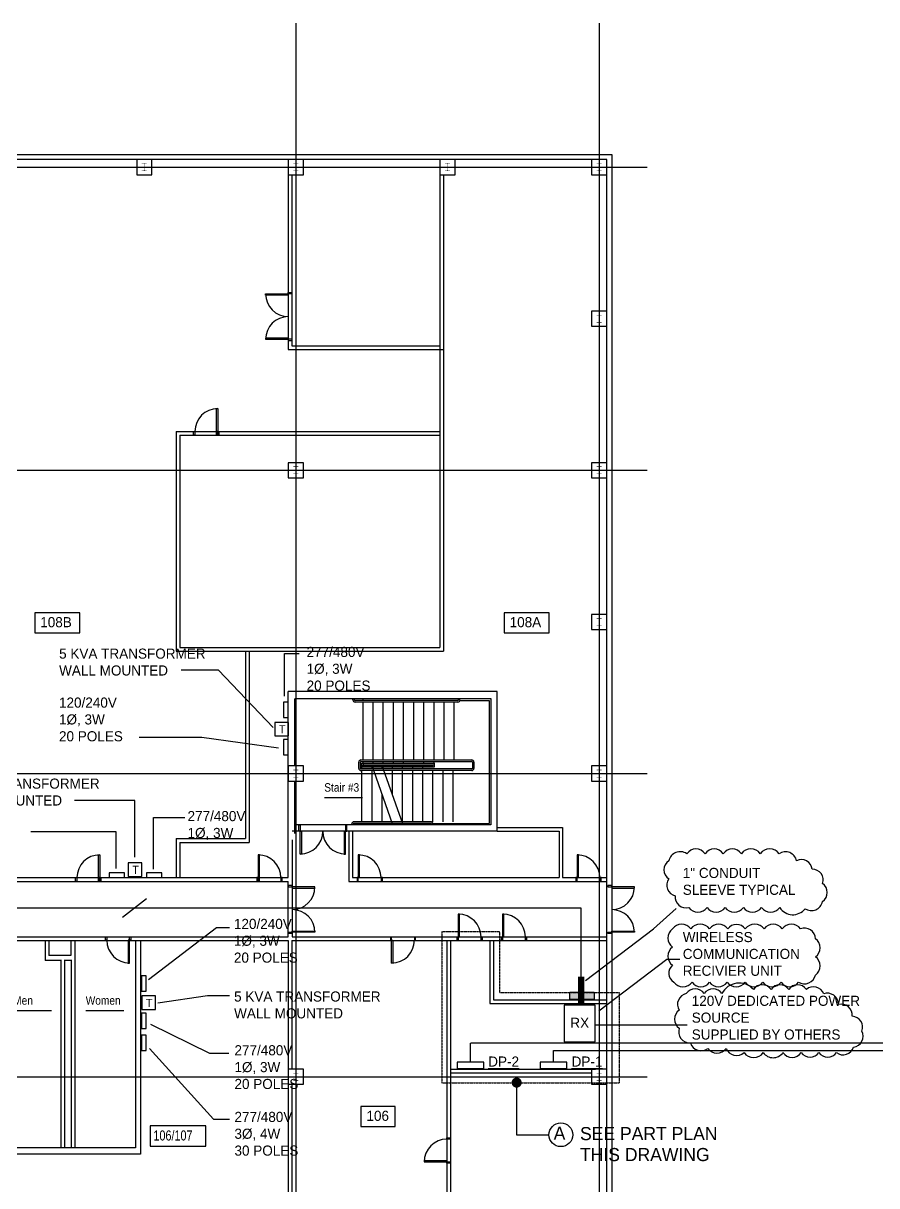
# Model space of a CAD drawing. Header units: inches. Extents: x 6906 to 14988, y -851 to 13048.
# Drawn here: x 12302 to 13653, y 11208 to 13048 of the extents above; entities that cross this region are included whole.
import ezdxf

# ---------------------------------------------------------------- set-up
doc = ezdxf.new("R2010")
doc.units = ezdxf.units.IN
doc.header["$MEASUREMENT"] = 0
doc.linetypes.add('CENTER2', pattern=[1.125, 0.75, -0.125, 0.125, -0.125])
doc.linetypes.add('DASHED', pattern=[0.75, 0.5, -0.25])
for name, color, linetype in [('COMM WIRE', 1, 'Continuous'), ('CONCUIT STUBS', 30, 'Continuous'), ('E-TEXT', 7, 'Continuous'), ('FIRE PENETRATION', 24, 'Continuous')]:
    doc.layers.add(name, color=color, linetype=linetype)
doc.styles.add('SASBO', font='SASBO', dxfattribs={"height": 3})
doc.styles.add('Xref1$0$arial_.85w', font='ARIAL.TTF', dxfattribs={"width": 0.85})
doc.dimstyles.get("Standard").update_dxf_attribs({"dimtxt": 0.18, "dimasz": 0.18, "dimexe": 0.18, "dimexo": 0.0625, "dimgap": 0.09, "dimtad": 0, "dimtih": 1, "dimtoh": 1, "dimdec": 4, "dimzin": 0, "dimdsep": 46, "dimtxsty": 'Standard', "dimcen": 0.09, "dimadec": 0, "dimazin": 0, "dimtfac": 1, "dimtdec": 4, "dimtofl": 0, "dimtmove": 0, "dimatfit": 3, "dimfxl": 0, "dimtolj": 1, "dimtzin": 0, "dimarcsym": 0})

# ---------------------------------------------------------------- blocks, each defined once
blk = doc.blocks.new('Xref1$0$roomname_left_justified')
at = {"linetype": 'Continuous'}
blk.add_line((0.559, 0), (0, 0), dxfattribs=at)
at = {"color": 0, "linetype": 'Continuous', "style": 'Xref1$0$arial_.85w', "width": 0.85}
for tag, p in [('ROOM_NAME', (-0.001, 0.09)), ('ROOM#', (0.004, -0.197))]:
    blk.add_attdef(tag, p, '', height=0.125, dxfattribs=at)
blk = doc.blocks.new('GROUND FL')
h = blk.add_hatch(color=256)
edge = h.paths.add_edge_path()
edge.add_line((-716, -233.8), (-724, -233.8))
edge.add_line((-724, -233.8), (-724, -233.1))
edge.add_line((-724, -233.1), (-721, -233.1))
edge.add_arc((-721, -232.3), 0.75, 270.0217, 360.0217)
edge.add_line((-720.2, -232.3), (-720.3, -223.1))
edge.add_arc((-721, -223.1), 0.75, 0.0217, 90.0217)
edge.add_line((-721, -222.4), (-724, -222.4))
edge.add_line((-724, -222.4), (-724, -221.6))
edge.add_line((-724, -221.6), (-716, -221.6))
edge.add_line((-716, -221.6), (-716, -222.4))
edge.add_line((-716, -222.4), (-719, -222.4))
edge.add_arc((-719, -223.1), 0.75, 90.0217, 180.0217)
edge.add_line((-719.8, -223.1), (-719.7, -232.3))
edge.add_arc((-719, -232.3), 0.75, 180.0217, 270.0217)
edge.add_line((-719, -233.1), (-716, -233.1))
edge.add_line((-716, -233.1), (-716, -233.8))
h = blk.add_hatch(color=256)
edge = h.paths.add_edge_path()
edge.add_line((-476, -233.8), (-484, -233.8))
edge.add_line((-484, -233.8), (-484, -233.1))
edge.add_line((-484, -233.1), (-481, -233.1))
edge.add_arc((-481, -232.3), 0.75, 270.0217, 360.0217)
edge.add_line((-480.2, -232.3), (-480.3, -223.1))
edge.add_arc((-481, -223.1), 0.75, 0.0217, 90.0217)
edge.add_line((-481, -222.4), (-484, -222.4))
edge.add_line((-484, -222.4), (-484, -221.6))
edge.add_line((-484, -221.6), (-476, -221.6))
edge.add_line((-476, -221.6), (-476, -222.4))
edge.add_line((-476, -222.4), (-479, -222.4))
edge.add_arc((-479, -223.1), 0.75, 90.0217, 180.0217)
edge.add_line((-479.8, -223.1), (-479.7, -232.3))
edge.add_arc((-479, -232.3), 0.75, 180.0217, 270.0217)
edge.add_line((-479, -233.1), (-476, -233.1))
edge.add_line((-476, -233.1), (-476, -233.8))
h = blk.add_hatch(color=256)
edge = h.paths.add_edge_path()
edge.add_line((-236, -233.8), (-244, -233.8))
edge.add_line((-244, -233.8), (-244, -233.1))
edge.add_line((-244, -233.1), (-241, -233.1))
edge.add_arc((-241, -232.3), 0.75, 270.0217, 360.0217)
edge.add_line((-240.2, -232.3), (-240.3, -223.1))
edge.add_arc((-241, -223.1), 0.75, 0.0217, 90.0217)
edge.add_line((-241, -222.4), (-244, -222.4))
edge.add_line((-244, -222.4), (-244, -221.6))
edge.add_line((-244, -221.6), (-236, -221.6))
edge.add_line((-236, -221.6), (-236, -222.4))
edge.add_line((-236, -222.4), (-239, -222.4))
edge.add_arc((-239, -223.1), 0.75, 90.0217, 180.0217)
edge.add_line((-239.8, -223.1), (-239.7, -232.3))
edge.add_arc((-239, -232.3), 0.75, 180.0217, 270.0217)
edge.add_line((-239, -233.1), (-236, -233.1))
edge.add_line((-236, -233.1), (-236, -233.8))
h = blk.add_hatch(color=256)
edge = h.paths.add_edge_path()
edge.add_line((4, -233.8), (-4, -233.8))
edge.add_line((-4, -233.8), (-4, -233.1))
edge.add_line((-4, -233.1), (-1, -233.1))
edge.add_arc((-1, -232.3), 0.75, 270.0217, 360.0217)
edge.add_line((-0.2, -232.3), (-0.3, -223.1))
edge.add_arc((-1, -223.1), 0.75, 0.0217, 90.0217)
edge.add_line((-1, -222.4), (-4, -222.4))
edge.add_line((-4, -222.4), (-4, -221.6))
edge.add_line((-4, -221.6), (4, -221.6))
edge.add_line((4, -221.6), (4, -222.4))
edge.add_line((4, -222.4), (1, -222.4))
edge.add_arc((1, -223.1), 0.75, 90.0217, 180.0217)
edge.add_line((0.2, -223.1), (0.3, -232.3))
edge.add_arc((1, -232.3), 0.75, 180.0217, 270.0217)
edge.add_line((1, -233.1), (4, -233.1))
edge.add_line((4, -233.1), (4, -233.8))
h = blk.add_hatch(color=256)
edge = h.paths.add_edge_path()
edge.add_line((4, -473.8), (-4, -473.8))
edge.add_line((-4, -473.8), (-4, -473.1))
edge.add_line((-4, -473.1), (-1, -473.1))
edge.add_arc((-1, -472.3), 0.75, 270.0217, 360.0217)
edge.add_line((-0.2, -472.3), (-0.3, -463.1))
edge.add_arc((-1, -463.1), 0.75, 0.0217, 90.0217)
edge.add_line((-1, -462.4), (-4, -462.4))
edge.add_line((-4, -462.4), (-4, -461.6))
edge.add_line((-4, -461.6), (4, -461.6))
edge.add_line((4, -461.6), (4, -462.4))
edge.add_line((4, -462.4), (1, -462.4))
edge.add_arc((1, -463.1), 0.75, 90.0217, 180.0217)
edge.add_line((0.2, -463.1), (0.3, -472.3))
edge.add_arc((1, -472.3), 0.75, 180.0217, 270.0217)
edge.add_line((1, -473.1), (4, -473.1))
edge.add_line((4, -473.1), (4, -473.8))
h = blk.add_hatch(color=256)
edge = h.paths.add_edge_path()
edge.add_line((-476, -713.8), (-484, -713.8))
edge.add_line((-484, -713.8), (-484, -713.1))
edge.add_line((-484, -713.1), (-481, -713.1))
edge.add_arc((-481, -712.3), 0.75, 270.0217, 360.0217)
edge.add_line((-480.2, -712.3), (-480.3, -703.1))
edge.add_arc((-481, -703.1), 0.75, 0.0217, 90.0217)
edge.add_line((-481, -702.4), (-484, -702.4))
edge.add_line((-484, -702.4), (-484, -701.6))
edge.add_line((-484, -701.6), (-476, -701.6))
edge.add_line((-476, -701.6), (-476, -702.4))
edge.add_line((-476, -702.4), (-479, -702.4))
edge.add_arc((-479, -703.1), 0.75, 90.0217, 180.0217)
edge.add_line((-479.8, -703.1), (-479.7, -712.3))
edge.add_arc((-479, -712.3), 0.75, 180.0217, 270.0217)
edge.add_line((-479, -713.1), (-476, -713.1))
edge.add_line((-476, -713.1), (-476, -713.8))
h = blk.add_hatch(color=256)
edge = h.paths.add_edge_path()
edge.add_line((4, -713.8), (-4, -713.8))
edge.add_line((-4, -713.8), (-4, -713.1))
edge.add_line((-4, -713.1), (-1, -713.1))
edge.add_arc((-1, -712.3), 0.75, 270.0217, 360.0217)
edge.add_line((-0.2, -712.3), (-0.3, -703.1))
edge.add_arc((-1, -703.1), 0.75, 0.0217, 90.0217)
edge.add_line((-1, -702.4), (-4, -702.4))
edge.add_line((-4, -702.4), (-4, -701.6))
edge.add_line((-4, -701.6), (4, -701.6))
edge.add_line((4, -701.6), (4, -702.4))
edge.add_line((4, -702.4), (1, -702.4))
edge.add_arc((1, -703.1), 0.75, 90.0217, 180.0217)
edge.add_line((0.2, -703.1), (0.3, -712.3))
edge.add_arc((1, -712.3), 0.75, 180.0217, 270.0217)
edge.add_line((1, -713.1), (4, -713.1))
edge.add_line((4, -713.1), (4, -713.8))
h = blk.add_hatch(color=256)
edge = h.paths.add_edge_path()
edge.add_line((4, -953.8), (-4, -953.8))
edge.add_line((-4, -953.8), (-4, -953.1))
edge.add_line((-4, -953.1), (-1, -953.1))
edge.add_arc((-1, -952.3), 0.75, 270.0217, 360.0217)
edge.add_line((-0.2, -952.3), (-0.3, -943.1))
edge.add_arc((-1, -943.1), 0.75, 0.0217, 90.0217)
edge.add_line((-1, -942.4), (-4, -942.4))
edge.add_line((-4, -942.4), (-4, -941.6))
edge.add_line((-4, -941.6), (4, -941.6))
edge.add_line((4, -941.6), (4, -942.4))
edge.add_line((4, -942.4), (1, -942.4))
edge.add_arc((1, -943.1), 0.75, 90.0217, 180.0217)
edge.add_line((0.2, -943.1), (0.3, -952.3))
edge.add_arc((1, -952.3), 0.75, 180.0217, 270.0217)
edge.add_line((1, -953.1), (4, -953.1))
edge.add_line((4, -953.1), (4, -953.8))
h = blk.add_hatch(color=256)
edge = h.paths.add_edge_path()
edge.add_line((-476, -1193.8), (-484, -1193.8))
edge.add_line((-484, -1193.8), (-484, -1193.1))
edge.add_line((-484, -1193.1), (-481, -1193.1))
edge.add_arc((-481, -1192.3), 0.75, 270.0217, 360.0217)
edge.add_line((-480.2, -1192.3), (-480.3, -1183.1))
edge.add_arc((-481, -1183.1), 0.75, 0.0217, 90.0217)
edge.add_line((-481, -1182.4), (-484, -1182.4))
edge.add_line((-484, -1182.4), (-484, -1181.6))
edge.add_line((-484, -1181.6), (-476, -1181.6))
edge.add_line((-476, -1181.6), (-476, -1182.4))
edge.add_line((-476, -1182.4), (-479, -1182.4))
edge.add_arc((-479, -1183.1), 0.75, 90.0217, 180.0217)
edge.add_line((-479.8, -1183.1), (-479.7, -1192.3))
edge.add_arc((-479, -1192.3), 0.75, 180.0217, 270.0217)
edge.add_line((-479, -1193.1), (-476, -1193.1))
edge.add_line((-476, -1193.1), (-476, -1193.8))
h = blk.add_hatch(color=256)
edge = h.paths.add_edge_path()
edge.add_line((4, -1193.8), (-4, -1193.8))
edge.add_line((-4, -1193.8), (-4, -1193.1))
edge.add_line((-4, -1193.1), (-1, -1193.1))
edge.add_arc((-1, -1192.3), 0.75, 270.0217, 360.0217)
edge.add_line((-0.2, -1192.3), (-0.3, -1183.1))
edge.add_arc((-1, -1183.1), 0.75, 0.0217, 90.0217)
edge.add_line((-1, -1182.4), (-4, -1182.4))
edge.add_line((-4, -1182.4), (-4, -1181.6))
edge.add_line((-4, -1181.6), (4, -1181.6))
edge.add_line((4, -1181.6), (4, -1182.4))
edge.add_line((4, -1182.4), (1, -1182.4))
edge.add_arc((1, -1183.1), 0.75, 90.0217, 180.0217)
edge.add_line((0.2, -1183.1), (0.3, -1192.3))
edge.add_arc((1, -1192.3), 0.75, 180.0217, 270.0217)
edge.add_line((1, -1193.1), (4, -1193.1))
edge.add_line((4, -1193.1), (4, -1193.8))
h = blk.add_hatch(color=256)
edge = h.paths.add_edge_path()
edge.add_line((-476, -1673.8), (-484, -1673.8))
edge.add_line((-484, -1673.8), (-484, -1673.1))
edge.add_line((-484, -1673.1), (-481, -1673.1))
edge.add_arc((-481, -1672.3), 0.75, 270.0217, 360.0217)
edge.add_line((-480.2, -1672.3), (-480.3, -1663.1))
edge.add_arc((-481, -1663.1), 0.75, 0.0217, 90.0217)
edge.add_line((-481, -1662.4), (-484, -1662.4))
edge.add_line((-484, -1662.4), (-484, -1661.6))
edge.add_line((-484, -1661.6), (-476, -1661.6))
edge.add_line((-476, -1661.6), (-476, -1662.4))
edge.add_line((-476, -1662.4), (-479, -1662.4))
edge.add_arc((-479, -1663.1), 0.75, 90.0217, 180.0217)
edge.add_line((-479.8, -1663.1), (-479.7, -1672.3))
edge.add_arc((-479, -1672.3), 0.75, 180.0217, 270.0217)
edge.add_line((-479, -1673.1), (-476, -1673.1))
edge.add_line((-476, -1673.1), (-476, -1673.8))
h = blk.add_hatch(color=256)
edge = h.paths.add_edge_path()
edge.add_line((4, -1673.8), (-4, -1673.8))
edge.add_line((-4, -1673.8), (-4, -1673.1))
edge.add_line((-4, -1673.1), (-1, -1673.1))
edge.add_arc((-1, -1672.3), 0.75, 270.0217, 360.0217)
edge.add_line((-0.2, -1672.3), (-0.3, -1663.1))
edge.add_arc((-1, -1663.1), 0.75, 0.0217, 90.0217)
edge.add_line((-1, -1662.4), (-4, -1662.4))
edge.add_line((-4, -1662.4), (-4, -1661.6))
edge.add_line((-4, -1661.6), (4, -1661.6))
edge.add_line((4, -1661.6), (4, -1662.4))
edge.add_line((4, -1662.4), (1, -1662.4))
edge.add_arc((1, -1663.1), 0.75, 90.0217, 180.0217)
edge.add_line((0.2, -1663.1), (0.3, -1672.3))
edge.add_arc((1, -1672.3), 0.75, 180.0217, 270.0217)
edge.add_line((1, -1673.1), (4, -1673.1))
edge.add_line((4, -1673.1), (4, -1673.8))
at = {"ltscale": 0.7}
for p, q in [((0, 0), (0, -2689)), ((-480, 0), (-480, -2135.8)), ((-6063.5, -227.7), (76.1, -227.7)), ((-6063.5, -707.7), (76.1, -707.7)), ((-6063.5, -1187.7), (76.1, -1187.7)), ((-6063.5, -1667.7), (76.1, -1667.7))]:
    blk.add_line(p, q, dxfattribs=at)
for p, q in [((-6012, -207.8), (20, -207.8)), ((12, -215.8), (-6002.1, -215.8)), ((12, -2615.8), (12, -215.8)), ((20, -207.8), (20, -2647.7)), ((-161.4, -1126.8), (-161.4, -1057.7)), ((-220.3, -1072.1), (-174, -1072.1)), ((-170.9, -1069.6), (-171.5, -1069.6)), ((-161.4, -1272.9), (-161.4, -1126.8)), ((-326.8, -1267.4), (-360, -1173.7)), ((-310.7, -1267.4), (-343.9, -1173.7)), ((-263.1, -1266.6), (-174, -1266.6)), ((-161.4, -1279.2), (-485.9, -1279.2)), ((-161.4, -1279.2), (-161.4, -1272.9)), ((-485.9, -1292.5), (-485.9, -1446.3)), ((-492, -1446.3), (-492, -1358.4)), ((-733.9, -1780.1), (-948, -1780.1))]:
    blk.add_line(p, q)
at = {"lineweight": -3}
for p, q in [((-492, -239.7), (-492, -516.7)), ((-252, -239.7), (-252, -988)), ((-492, -516.7), (-246.2, -516.7)), ((-669.5, -646.2), (-669.5, -993.9)), ((-663.6, -652), (-252, -652)), ((-669.5, -993.9), (-246.2, -993.9)), ((-559.6, -993.9), (-559.6, -1290.8)), ((-481.9, -1175.8), (-481.9, -1069.6)), ((-389.8, -1071.3), (-389.8, -1069.6)), ((-387.2, -1071.3), (-387.2, -1069.6)), ((-223.5, -1072.1), (-386.4, -1072.1)), ((-223.5, -1074.7), (-386.4, -1074.7)), ((-373.7, -1072.1), (-373.7, -1069.6)), ((-373.7, -1166.1), (-373.7, -1074.7)), ((-357.6, -1166.1), (-357.6, -1074.7)), ((-341.6, -1166.1), (-341.6, -1074.7)), ((-325.5, -1166.1), (-325.5, -1074.7)), ((-309.5, -1166.1), (-309.5, -1074.7)), ((-293.4, -1166.1), (-293.4, -1074.7)), ((-277.4, -1166.1), (-277.4, -1074.7)), ((-261.3, -1166.1), (-261.3, -1074.7)), ((-245.3, -1166.1), (-245.3, -1074.7)), ((-229.2, -1166.1), (-229.2, -1074.7)), ((-222.7, -1071.3), (-222.7, -1069.6)), ((-220.2, -1071.3), (-220.2, -1069.6)), ((-380.5, -1179.6), (-380.5, -1169.5)), ((-377.9, -1179.6), (-377.9, -1169.5)), ((-377.1, -1166.1), (-289.8, -1166.1)), ((-377.1, -1168.6), (-289.8, -1168.6)), ((-375.4, -1177.9), (-375.4, -1171.1)), ((-375.4, -1171.1), (-289.8, -1171.1)), ((-263.8, -1175.4), (-375.4, -1175.4)), ((-373.7, -1171.1), (-373.7, -1168.6)), ((-372.9, -1175.4), (-372.9, -1171.1)), ((-372.9, -1173.7), (-289.8, -1173.7)), ((-357.6, -1171.1), (-357.6, -1168.6)), ((-341.6, -1171.1), (-341.6, -1168.6)), ((-325.5, -1171.1), (-325.5, -1168.6)), ((-309.5, -1171.1), (-309.5, -1168.6)), ((-294.5, -1173.7), (-261.3, -1173.7)), ((-293.4, -1171.1), (-261.3, -1171.1)), ((-292.3, -1168.6), (-201.5, -1168.6)), ((-291.2, -1166.1), (-201.5, -1166.1)), ((-277.4, -1171.1), (-277.4, -1168.6)), ((-263.8, -1173.7), (-263.8, -1177.9)), ((-261.3, -1171.1), (-261.3, -1168.6)), ((-261.3, -1171.1), (-261.3, -1177.9)), ((-200.6, -1169.5), (-200.6, -1179.6)), ((-198.1, -1169.5), (-198.1, -1179.6)), ((-201.5, -1180.4), (-377.1, -1180.4)), ((-201.5, -1183), (-377.1, -1183)), ((-261.3, -1177.9), (-375.4, -1177.9)), ((-375.4, -1180.4), (-375.4, -1177.9)), ((-375.4, -1264), (-375.4, -1183)), ((-359.3, -1180.4), (-359.3, -1177.9)), ((-359.3, -1264), (-359.3, -1183)), ((-343.3, -1180.4), (-343.3, -1177.9)), ((-327.2, -1180.4), (-327.2, -1177.9)), ((-327.2, -1220.8), (-327.2, -1183)), ((-311.2, -1180.4), (-311.2, -1177.9)), ((-311.2, -1264), (-311.2, -1183)), ((-295.1, -1180.4), (-295.1, -1177.9)), ((-295.1, -1264), (-295.1, -1183)), ((-279.1, -1180.4), (-279.1, -1177.9)), ((-279.1, -1264), (-279.1, -1183)), ((-263, -1264), (-263, -1183)), ((-246.9, -1264), (-246.9, -1183)), ((-230.9, -1264), (-230.9, -1183)), ((-481.9, -1269.1), (-481.9, -1199.7)), ((-343.3, -1264), (-343.3, -1220.8)), ((-391.4, -1269.1), (-391.4, -1267.4)), ((-388.9, -1269.1), (-388.9, -1267.4)), ((-266.4, -1264), (-388.1, -1264)), ((-266.4, -1266.6), (-388.1, -1266.6)), ((-375.4, -1269.1), (-375.4, -1266.6)), ((-265.5, -1269.1), (-265.5, -1267.4)), ((-263, -1269.1), (-263, -1267.4)), ((-396.1, -1279.2), (-396.1, -1358.4)), ((-161.4, -1279.2), (-63.4, -1279.2)), ((-63.4, -1279.2), (-63.4, -1352.5)), ((-669.5, -1290.8), (-669.5, -1296.7)), ((-669.5, -1296.7), (-669.5, -1352.5)), ((-663.6, -1296.7), (-553.8, -1296.7)), ((-2505.9, -1358.4), (-492, -1358.4)), ((-396.1, -1358.4), (-338.9, -1358.4)), ((-396.1, -1358.4), (12.9, -1358.4)), ((-2406.2, -1452.1), (-492, -1452.1)), ((-871.2, -1452.1), (-871.2, -1475.7)), ((-836.1, -1452.1), (-836.1, -1475.7)), ((-829.7, -1452.1), (-829.7, -1780.1)), ((-725.8, -1452.1), (-725.8, -1790.2)), ((-492, -1452.1), (-492, -1655.8)), ((-486.2, -1452.1), (12, -1452.1)), ((-241.2, -1452.1), (-241.2, -2615.8)), ((-172.7, -1452.1), (-172.7, -1551.6)), ((-852.2, -1483.8), (-877.1, -1483.8)), ((-846.4, -1482.8), (-846.4, -1780.1)), ((-835.5, -1483.8), (-846.4, -1483.8)), ((-172.7, -1551.6), (12, -1551.6)), ((-235.4, -1661.6), (-12, -1661.6)), ((-492, -1679.7), (-492, -2615.8))]:
    blk.add_line(p, q, dxfattribs=at)
at = {"linetype": 'Continuous', "lineweight": -3}
for p, q in [((-486.2, -239.7), (-486.2, -510.8)), ((-246.2, -239.7), (-246.2, -993.9)), ((-486.2, -510.8), (-252, -510.8)), ((-669.5, -646.2), (-252, -646.2)), ((-663.6, -652), (-663.6, -988)), ((-663.6, -988), (-252, -988)), ((-553.8, -993.9), (-553.8, -1296.7)), ((-492, -1352.5), (-492, -1057.7)), ((-161.4, -1057.7), (-492, -1057.7)), ((-171.5, -1069.6), (-481.9, -1069.6)), ((-174, -1072.1), (-174, -1266.6)), ((-171.5, -1069.6), (-171.5, -1269.1)), ((-481.9, -1175.8), (-481.9, -1159.4)), ((-481.9, -1282.4), (-481.9, -1199.7)), ((-171.5, -1269.1), (-481.9, -1269.1)), ((-390.5, -1279.2), (-390.5, -1352.5)), ((-161.4, -1273.4), (-57.7, -1273.4)), ((-57.7, -1273.4), (-57.7, -1352.5)), ((-669.5, -1290.8), (-559.6, -1290.8)), ((-663.6, -1296.7), (-663.6, -1352.5)), ((-2505.7, -1352.5), (-492, -1352.5)), ((-390.5, -1352.5), (-63.4, -1352.5)), ((-57.7, -1352.5), (12.9, -1352.5)), ((-2412, -1446.3), (-492, -1446.3)), ((-877.1, -1452.1), (-877.1, -1483.8)), ((-733.9, -1452.1), (-733.9, -1780.1)), ((-486.2, -1452.1), (-486.2, -1655.8)), ((-485.9, -1446.3), (12, -1446.3)), ((-235.4, -1452.1), (-235.4, -2615.8)), ((-166.9, -1452.1), (-166.9, -1545.8)), ((-836.1, -1475.7), (-871.2, -1475.7)), ((-852.2, -1482.8), (-852.2, -1780.1)), ((-835.5, -1482.8), (-835.5, -1780.1)), ((-166.9, -1545.8), (11.9, -1545.8)), ((-235.4, -1655.8), (-5.6, -1655.8)), ((-486.2, -1679.7), (-486.2, -2135.8)), ((-725.8, -1790.2), (-956.1, -1790.2))]:
    blk.add_line(p, q, dxfattribs=at)
for points in [[(-732, -239.7), (-708, -239.7), (-708, -215.8), (-732, -215.8)], [(-492, -239.7), (-468, -239.7), (-468, -215.8), (-492, -215.8)], [(-252, -239.7), (-228, -239.7), (-228, -215.8), (-252, -215.8)], [(-12, -239.7), (12, -239.7), (12, -215.8), (-12, -215.8)], [(-12, -479.7), (12, -479.7), (12, -455.8), (-12, -455.8)], [(-492, -719.7), (-468, -719.7), (-468, -695.8), (-492, -695.8)], [(-12, -719.7), (12, -719.7), (12, -695.8), (-12, -695.8)], [(-12, -959.7), (12, -959.7), (12, -935.8), (-12, -935.8)], [(-492, -1199.7), (-468, -1199.7), (-468, -1175.8), (-492, -1175.8)], [(-12, -1199.7), (12, -1199.7), (12, -1175.8), (-12, -1175.8)], [(-492, -1679.7), (-468, -1679.7), (-468, -1655.8), (-492, -1655.8)], [(-12, -1679.7), (12, -1679.7), (12, -1655.8), (-12, -1655.8)]]:
    blk.add_lwpolyline(points, close=True)
for points in [[(-492, -428.3), (-492, -430.3), (-528, -430.3), (-528, -428.3)], [(-492, -500.3), (-492, -498.3), (-528, -498.3), (-528, -500.3)], [(-603.8, -646.1), (-605.8, -646.1), (-605.8, -610.1), (-603.8, -610.1)], [(-642, -646.1), (-640, -646.1), (-640, -652), (-642, -652)], [(-605.8, -646), (-603.8, -646), (-603.8, -651.9), (-605.8, -651.9)], [(-605.8, -646), (-603.8, -646), (-603.8, -651.9), (-605.8, -651.9)], [(-603.8, -646.1), (-601.8, -646.1), (-601.8, -652), (-603.8, -652)], [(-473.3, -1279.2), (-475.3, -1279.2), (-475.3, -1269.1), (-473.3, -1269.1)], [(-401.3, -1279.2), (-399.3, -1279.2), (-399.3, -1269.1), (-401.3, -1269.1)], [(-473.3, -1279.2), (-471.3, -1279.2), (-471.3, -1315.2), (-473.3, -1315.2)], [(-401.3, -1279.2), (-403.3, -1279.2), (-403.3, -1315.2), (-401.3, -1315.2)], [(-790.6, -1352.5), (-792.6, -1352.5), (-792.6, -1316.5), (-790.6, -1316.5)], [(-539.8, -1352.5), (-537.8, -1352.5), (-537.8, -1316.5), (-539.8, -1316.5)], [(-381.2, -1352.5), (-379.2, -1352.5), (-379.2, -1316.5), (-381.2, -1316.5)], [(-34.8, -1352.5), (-32.8, -1352.5), (-32.8, -1316.5), (-34.8, -1316.5)], [(-828.8, -1352.5), (-826.8, -1352.5), (-826.8, -1358.4), (-828.8, -1358.4)], [(-792.6, -1352.4), (-790.6, -1352.4), (-790.6, -1358.3), (-792.6, -1358.3)], [(-792.6, -1352.4), (-790.6, -1352.4), (-790.6, -1358.3), (-792.6, -1358.3)], [(-790.6, -1352.5), (-788.6, -1352.5), (-788.6, -1358.4), (-790.6, -1358.4)], [(-539.8, -1352.5), (-541.8, -1352.5), (-541.8, -1358.4), (-539.8, -1358.4)], [(-537.8, -1352.4), (-539.8, -1352.4), (-539.8, -1358.3), (-537.8, -1358.3)], [(-537.8, -1352.4), (-539.8, -1352.4), (-539.8, -1358.3), (-537.8, -1358.3)], [(-501.6, -1352.5), (-503.6, -1352.5), (-503.6, -1358.4), (-501.6, -1358.4)], [(-381.2, -1352.5), (-383.2, -1352.5), (-383.2, -1358.4), (-381.2, -1358.4)], [(-343, -1352.5), (-345, -1352.5), (-345, -1358.4), (-343, -1358.4)], [(-34.8, -1352.5), (-36.8, -1352.5), (-36.8, -1358.4), (-34.8, -1358.4)], [(3.4, -1352.5), (1.4, -1352.5), (1.4, -1358.4), (3.4, -1358.4)], [(-485.9, -1367.1), (-485.9, -1365.1), (-492, -1365.1), (-492, -1367.1)], [(-485.9, -1367.1), (-485.9, -1369.1), (-449.9, -1369.1), (-449.9, -1367.1)], [(20, -1367.1), (20, -1365.1), (13.9, -1365.1), (13.9, -1367.1)], [(20, -1367.1), (20, -1369.1), (56, -1369.1), (56, -1367.1)], [(-222.9, -1446.3), (-220.9, -1446.3), (-220.9, -1410.3), (-222.9, -1410.3)], [(-152.7, -1446.3), (-150.7, -1446.3), (-150.7, -1410.3), (-152.7, -1410.3)], [(-743.3, -1451.7), (-745.3, -1451.7), (-745.3, -1487.7), (-743.3, -1487.7)], [(-485.9, -1439.1), (-485.9, -1441.1), (-492, -1441.1), (-492, -1439.1)], [(-485.9, -1439.1), (-485.9, -1437.1), (-449.9, -1437.1), (-449.9, -1439.1)], [(-328.4, -1451.7), (-326.4, -1451.7), (-326.4, -1487.7), (-328.4, -1487.7)], [(20, -1439.1), (20, -1441.1), (13.9, -1441.1), (13.9, -1439.1)], [(20, -1439.1), (20, -1437.1), (56, -1437.1), (56, -1439.1)], [(-240.9, -1802.6), (-240.9, -1800.6), (-276.9, -1800.6), (-276.9, -1802.6)]]:
    blk.add_lwpolyline(points, close=True, dxfattribs=at)
for points in [[(-486.2, -428.3), (-492, -428.3), (-492, -426.3), (-486.2, -426.3)], [(-486.2, -500.3), (-492, -500.3), (-492, -502.3), (-486.2, -502.3)], [(-779.3, -1446.3), (-779.3, -1451.7), (-781.3, -1451.7), (-781.3, -1446.3)], [(-741.3, -1446.3), (-741.3, -1451.7), (-743.3, -1451.7), (-743.3, -1446.3)], [(-330.4, -1446.3), (-330.4, -1451.7), (-328.4, -1451.7), (-328.4, -1446.3)], [(-292.4, -1446.3), (-292.4, -1451.7), (-290.4, -1451.7), (-290.4, -1446.3)], [(-224.9, -1451.7), (-224.9, -1446.3), (-222.9, -1446.3), (-222.9, -1451.7)], [(-186.9, -1451.7), (-186.9, -1446.3), (-184.9, -1446.3), (-184.9, -1451.7)], [(-154.7, -1451.7), (-154.7, -1446.3), (-152.7, -1446.3), (-152.7, -1451.7)], [(-116.7, -1451.7), (-116.7, -1446.3), (-114.7, -1446.3), (-114.7, -1451.7)], [(-235.4, -1766.6), (-240.9, -1766.6), (-240.9, -1764.6), (-235.4, -1764.6)], [(-235.4, -1804.6), (-240.9, -1804.6), (-240.9, -1802.6), (-235.4, -1802.6)]]:
    blk.add_lwpolyline(points, dxfattribs=at)
for centre, start, end in [((-492, -428.3), 180, 270), ((-492, -500.3), 90, 180), ((-603.8, -646.1), 90, 180), ((-473.3, -1279.2), 270, 0), ((-401.3, -1279.2), 180, 270), ((-790.6, -1352.5), 90, 180), ((-539.8, -1352.5), 0, 90), ((-381.2, -1352.5), 0, 90), ((-34.8, -1352.5), 0, 90), ((-485.9, -1367.1), 270, 0), ((20, -1367.1), 270, 0), ((-485.9, -1439.1), 0, 90), ((-222.9, -1446.3), 0, 90), ((-152.7, -1446.3), 0, 90), ((20, -1439.1), 0, 90), ((-743.3, -1451.7), 180, 270), ((-328.4, -1451.7), 270, 0), ((-240.9, -1802.6), 90, 180)]:
    blk.add_arc(centre, 36, start, end, dxfattribs=at)
at = {"lineweight": -3}
for centre, radius, start, end in [((-386.4, -1071.3), 3.38, 180, 270), ((-386.4, -1071.3), 0.845, 180, 270), ((-223.5, -1071.3), 0.845, 270, 0), ((-223.5, -1071.3), 3.38, 270, 0), ((-377.1, -1169.5), 3.38, 90, 180), ((-377.1, -1169.5), 0.845, 90, 180), ((-201.5, -1169.5), 3.38, 0, 90), ((-201.5, -1169.5), 0.845, 0, 90), ((-377.1, -1179.6), 3.38, 180, 270), ((-377.1, -1179.6), 0.845, 180, 270), ((-201.5, -1179.6), 3.38, 270, 0), ((-201.5, -1179.6), 0.845, 270, 0), ((-388.1, -1267.4), 3.38, 90, 180), ((-388.1, -1267.4), 0.845, 90, 180), ((-266.4, -1267.4), 3.38, 0, 90), ((-266.4, -1267.4), 0.845, 0, 90)]:
    blk.add_arc(centre, radius, start, end, dxfattribs=at)
at = {"linetype": 'Continuous'}
ref = blk.add_blockref('Xref1$0$roomname_left_justified', (-434.9, -1226.2), dxfattribs=dict(at, xscale=108.1599999999999, yscale=108.1599999999999, zscale=108.16))
ref.add_attrib('ROOM_NAME', 'Stair #3', (-435.1, -1216.5), dxfattribs={"linetype": 'Continuous', "height": 13.52, "style": 'Xref1$0$arial_.85w', "width": 0.85})
ref = blk.add_blockref('Xref1$0$roomname_left_justified', (-927.4, -1563.4), dxfattribs=dict(at, xscale=108.1599999999999, yscale=108.1599999999999, zscale=108.16))
ref.add_attrib('ROOM_NAME', 'Men', (-927.5, -1553.7), dxfattribs={"linetype": 'Continuous', "height": 13.52, "style": 'Xref1$0$arial_.85w', "width": 0.85})
ref = blk.add_blockref('Xref1$0$roomname_left_justified', (-812.6, -1563.4), dxfattribs=dict(at, xscale=108.1599999999999, yscale=108.1599999999999, zscale=108.16))
ref.add_attrib('ROOM_NAME', 'Women', (-812.7, -1553.7), dxfattribs={"linetype": 'Continuous', "height": 13.52, "style": 'Xref1$0$arial_.85w', "width": 0.85})

msp = doc.modelspace()

# ---------------------------------------------------------------- hatches: boundary and pattern name
at = {"layer": 'FIRE PENETRATION'}
msp.add_hatch(color=256, dxfattribs=at).paths.add_polyline_path([(13205.6, 11514.3), (13205.6, 11502.6), (13167.2, 11502.6), (13167.2, 11514.3)])

# ---------------------------------------------------------------- linework, layer by layer
at = {"color": 0}
msp.add_lwpolyline([(13157.9, 11435.7), (13207.1, 11435.7), (13207.1, 11493.6), (13157.9, 11493.6)], close=True, dxfattribs=at)
at = {"layer": 'COMM WIRE'}
for p, q in [((13185, 11647.5), (10761, 11647.5)), ((13185, 11539), (13185, 11647.5))]:
    msp.add_line(p, q, dxfattribs=at)
at = {"layer": 'CONCUIT STUBS', "const_width": 10}
msp.add_lwpolyline([(13185, 11493), (13185, 11539)], dxfattribs=at)
at = {"layer": 'E-TEXT'}
msp.add_line((12497, 11662), (12459, 11632.5), dxfattribs=at)
for points in [[(12319.9, 12083.1), (12391.3, 12083.1), (12391.3, 12115), (12319.9, 12115)], [(13063, 12083.1), (13134.4, 12083.1), (13134.4, 12115), (13063, 12115)], [(12721.1, 11948.9), (12721.1, 11973.4), (12713.7, 11973.4), (12713.7, 11948.9)], [(12700, 11919.8), (12721.5, 11919.8), (12721.5, 11941.3), (12700, 11941.3)], [(12721.1, 11889.9), (12721.1, 11914.4), (12713.7, 11914.4), (12713.7, 11889.9)], [(12467.8, 11697.3), (12489.3, 11697.3), (12489.3, 11718.9), (12467.8, 11718.9)], [(12437.8, 11696), (12462.2, 11696), (12462.2, 11703.3), (12437.8, 11703.3)], [(12496.8, 11696), (12521.2, 11696), (12521.2, 11703.3), (12496.8, 11703.3)], [(12496.5, 11515.8), (12496.5, 11540.2), (12489.1, 11540.2), (12489.1, 11515.8)], [(12489.4, 11486.6), (12510.9, 11486.6), (12510.9, 11508.2), (12489.4, 11508.2)], [(12496.5, 11456.8), (12496.5, 11481.2), (12489.1, 11481.2), (12489.1, 11456.8)], [(12496.5, 11422), (12496.5, 11446.4), (12489.1, 11446.4), (12489.1, 11422)], [(12988.7, 11393.5), (13030.7, 11393.5), (13030.7, 11403.5), (12988.7, 11403.5)], [(13120, 11393.5), (13162, 11393.5), (13162, 11403.5), (13120, 11403.5)], [(12836.3, 11301.5), (12890.3, 11301.5), (12890.3, 11333.4), (12836.3, 11333.4)], [(12502.8, 11270.4), (12590.7, 11270.4), (12590.7, 11302.4), (12502.8, 11302.4)]]:
    msp.add_lwpolyline(points, close=True, dxfattribs=at)
for points in [[(13539.4, 11646.3, 0.520567), (13567.1, 11657.6, 0.520567), (13567.1, 11686.3, 0.520567), (13550.7, 11708.9, 0.520567), (13526, 11722.3, 0.520567), (13498.3, 11733.5, 0.520567), (13468.5, 11733.5, 0.520567), (13438.6, 11733.5, 0.520567), (13409.9, 11733.5, 0.520567), (13381.1, 11733.5, 0.520567), (13352.3, 11733.5, 0.520567), (13323.5, 11722.3, 0.520567), (13323.5, 11693.5, 0.520567), (13333.8, 11666.8, 0.520567), (13355.4, 11648.3, 0.520567), (13384.2, 11648.3, 0.520567), (13412.9, 11648.3, 0.520567), (13441.7, 11648.3, 0.520567), (13470.5, 11648.3, 0.520567), (13499.3, 11648.3, 0.520567)], [(13331.7, 11530.1, 0.520567), (13360.5, 11530.1, 0.520567), (13388.2, 11530.1, 0.520567), (13416, 11530.1, 0.520567), (13444.7, 11530.1, 0.520567), (13472.5, 11530.1, 0.520567), (13501.3, 11530.1, 0.520567), (13529, 11530.1, 0.520567), (13555.8, 11541.4, 0.520567), (13555.8, 11570.2, 0.520567), (13555.8, 11598.9, 0.520567), (13532.1, 11614.3, 0.520567), (13503.3, 11614.3, 0.520567), (13474.6, 11614.3, 0.520567), (13444.7, 11614.3, 0.520567), (13417, 11614.3, 0.520567), (13388.2, 11614.3, 0.520567), (13358.4, 11614.3, 0.520567), (13329.6, 11614.3, 0.520567), (13329.6, 11585.6, 0.520567), (13329.6, 11556.8, 0.520567)], [(13407.7, 11512.1, 0.520567), (13379.7, 11512.1, 0.520567), (13351.3, 11512.1, 0.520567), (13340.1, 11485.7, 0.520567), (13340.1, 11457.2, 0.520567), (13357.9, 11433.8, 0.520567), (13385.3, 11425.2, 0.520567), (13414.3, 11425.2, 0.520567), (13442.8, 11418.6, 0.520567), (13473.3, 11418.6, 0.520567), (13504.3, 11418.6, 0.520567), (13533.3, 11418.6, 0.520567), (13561.3, 11418.6, 0.520567), (13589.2, 11418.6, 0.520567), (13616.2, 11427.2, 0.520567), (13629.4, 11452.6, 0.520567), (13614.1, 11476, 0.520567), (13592.3, 11494.8, 0.520567), (13568.9, 11511.6, 0.520567), (13541.4, 11518.7, 0.520567), (13513.5, 11518.7, 0.520567), (13485.5, 11518.7, 0.520567), (13457.5, 11518.7, 0.520567)]]:
    msp.add_lwpolyline(points, format="xyb", close=True, dxfattribs=at)
at = {"layer": 'E-TEXT', "color": 3, "linetype": 'CENTER2', "ltscale": 0.6}
msp.add_lwpolyline([(12964.2, 11609.8), (12964.2, 11370.9), (13245.5, 11370.9), (13245.5, 11513), (13056.4, 11513), (13056.4, 11609.8)], close=True, dxfattribs=at)
at = {"layer": 'E-TEXT', "linetype": 'DASHED', "ltscale": 0.5}
for points in [[(13009.7, 11403.5), (13009.7, 11433.8), (13856.8, 11433.8)], [(13141, 11403.5), (13141, 11421.7), (13856.8, 11421.7)]]:
    msp.add_lwpolyline(points, dxfattribs=at)
at = {"layer": 'E-TEXT', "color": 6, "linetype": 'Continuous', "const_width": 8}
msp.add_lwpolyline([(13078.8, 11371.1, 1), (13086.8, 11371.1, 1)], format="xyb", close=True, dxfattribs=at)
at = {"layer": 'E-TEXT'}
msp.add_lwpolyline([(13082.8, 11371.1), (13082.8, 11288.5), (13134, 11288.5)], dxfattribs=at)
msp.add_circle((13152.8, 11288.5), 18.8, dxfattribs=at)
at = {"layer": 'FIRE PENETRATION'}
msp.add_lwpolyline([(13205.6, 11514.3), (13205.6, 11502.6), (13167.2, 11502.6), (13167.2, 11514.3)], close=True, dxfattribs=at)

# ---------------------------------------------------------------- block references
msp.add_blockref('GROUND FL', (13213.3, 13048.1))

# ---------------------------------------------------------------- texts
at = {"layer": 'E-TEXT'}
for s, p in [('108B', (12328.6, 12092)), ('108A', (13071.7, 12092)), ('RX', (13167.8, 11457.8)), ('106', (12845, 11310.5))]:
    msp.add_text(s, height=16, dxfattribs=at).set_placement(p)
at = {"layer": 'E-TEXT', "color": 6, "style": 'SASBO'}
for s, height, p in [('%%UDP-2', 16.02, (13037.8, 11396.4)), ('%%UDP-1', 16.02, (13169.8, 11396.4)), ('A', 20.8, (13141.4, 11280.5)), ('SEE PART PLAN ', 20.769, (13183.1, 11280)), ('THIS DRAWING', 20.769, (13183.1, 11246.8))]:
    msp.add_text(s, height=height, dxfattribs=at).set_placement(p)
at = {"layer": 'E-TEXT', "width": 0.8}
msp.add_text('106/107', height=16, dxfattribs=at).set_placement((12507.8, 11279.4))
at = {"layer": 'E-TEXT', "attachment_point": 1}
for s, insert, char_height, width in [('5 KVA TRANSFORMER\\PWALL MOUNTED', (12358.5, 12058.2), 16, 351.536), ('277/480V\\P1%%C, 3W\\P20 POLES', (12750.3, 12060.9), 16, 203.526), ('120/240V\\P1%%C, 3W\\P20 POLES', (12358.3, 11980.7), 16, 203.526), ('T', (12706.5, 11936.9), 13, 164.856), ('5 KVA TRANSFORMER\\PWALL MOUNTED', (12190.8, 11852.4), 16, 351.536), ('277/480V\\P1%%C, 3W', (12561.8, 11801), 16, 203.526), ('T', (12474.3, 11714.5), 13, 164.856), ('1" CONDUIT SLEEVE TYPICAL', (13345.8, 11711), 16, 203.5), ('120/240V\\P1%%C, 3W\\P20 POLES', (12635.2, 11630.3), 16, 203.526), ('WIRELESS COMMUNICATION RECIVIER UNIT', (13345.8, 11609.5), 16, 203.5), ('T', (12495.9, 11503.7), 13, 164.856), ('5 KVA TRANSFORMER\\PWALL MOUNTED', (12635.5, 11515.4), 16, 351.536), ('120V DEDICATED POWER SOURCE\\PSUPPLIED BY OTHERS', (13360, 11508.6), 16, 283.25), ('277/480V\\P1%%C, 3W\\P20 POLES', (12636.1, 11430.3), 16, 203.526), ('277/480V\\P3%%C, 4W\\P30 POLES', (12636.1, 11324.8), 16, 203.526)]:
    msp.add_mtext(s, dxfattribs=dict(at, insert=insert, char_height=char_height, width=width))

# ---------------------------------------------------------------- leaders
at = {"layer": 'E-TEXT'}
for points in [[(12715.4, 11982.9), (12715.4, 12050.6), (12738.7, 12050.6)], [(12697.4, 11933.3), (12610.8, 12024.2), (12551.6, 12024.2)], [(12705.9, 11900.5), (12584.3, 11917.4), (12485, 11917.4)], [(12478.4, 11728), (12478.4, 11817.5), (12383.1, 11817.5)], [(12507.9, 11708.9), (12507.9, 11790.8), (12557.5, 11790.8)], [(12448.8, 11709.9), (12448.8, 11768), (12313.5, 11768)], [(13191.9, 11532.5), (13299.4, 11614.4), (13335.5, 11646.5)], [(12500, 11534.4), (12607.6, 11616.4), (12628.1, 11616.4)], [(13212.9, 11484.5), (13320.4, 11566.4), (13340.9, 11566.4)], [(12514.7, 11497.6), (12593.2, 11508.8), (12628.1, 11508.8)], [(12503.1, 11463.8), (12596.3, 11417.7), (12627.1, 11417.7)], [(13208.3, 11462.5), (13352.5, 11462.5)], [(12501.6, 11424.9), (12603.1, 11313.2), (12628.2, 11313.2)]]:
    msp.add_leader(points, dimstyle='Standard', override={"dimgap": 0.09, "dimtad": 0}, dxfattribs=at)

doc.saveas('drawing.dxf')
